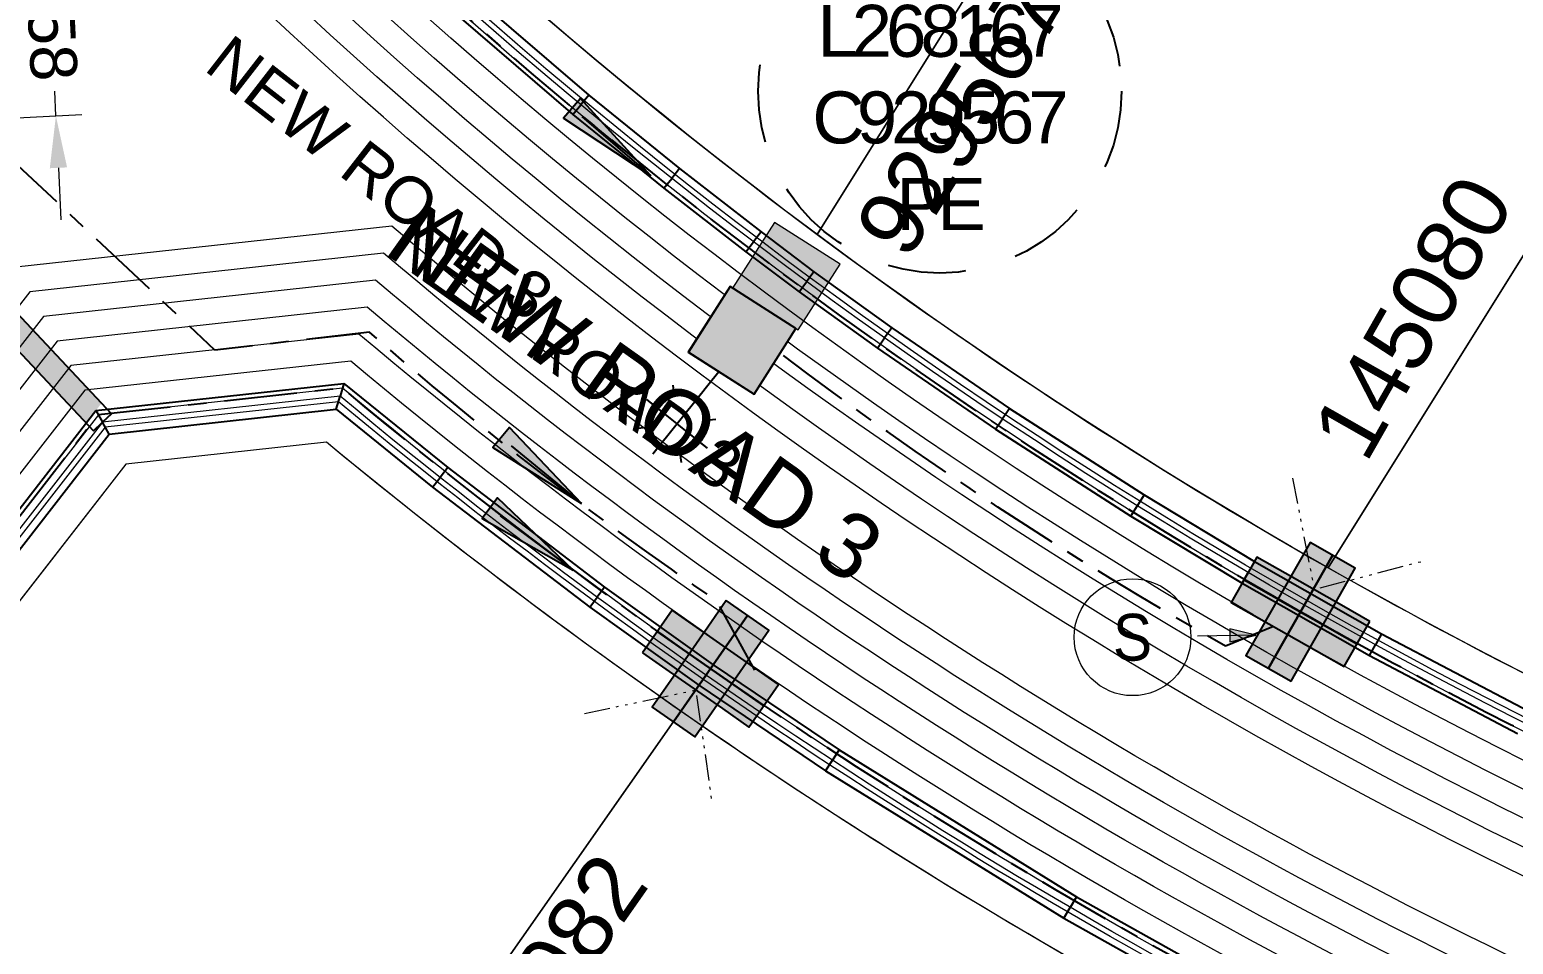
# Model space of a CAD drawing. Header units: metres. Extents: x 264965 to 265706, y 6180501 to 6181430.
# Drawn here: x 265457.8 to 265514.9, y 6181145.9 to 6181181.1 of the extents above; entities that cross this region are included whole.
import ezdxf
from ezdxf.enums import TextEntityAlignment as Align

# ---------------------------------------------------------------- set-up
doc = ezdxf.new("R2010")
doc.units = ezdxf.units.M
for name, pattern in [('Cable Exist UG', [7, 4, -1, 1, -1]), ('Dash', [5, 3, -2]), ('PHANTOM2', [4.45, 2, -0.5, 0.15, -0.5, 0.15, -0.5, 0.15, -0.5])]:
    doc.linetypes.add(name, pattern=pattern)
doc.layers.get('0').update_dxf_attribs({"color": 6})
for name, color, linetype, lineweight in [('_User Dimensions', 140, 'Continuous', 13), ('_User Miscellaneous1', 30, 'Continuous', 13), ('_User Miscellaneous10', 241, 'Continuous', 13), ('_User Miscellaneous8', 196, 'Continuous', 13), ('_User_HV_Exist', 1, 'Continuous', 25), ('_User_LV_Exist', 5, 'Continuous', 25), ('_User_SL_Exist', 4, 'Continuous', 25), ('Cadastre Developer_SP_NEW', 92, 'Continuous', 15)]:
    doc.layers.add(name, color=color, linetype=linetype, lineweight=lineweight)
doc.layers.add('_User Miscellaneous12', color=252, linetype='Continuous', lineweight=13, plot=False, transparency=0.5)
doc.layers.add('Equip_SP_SL_EXT', color=7, linetype='Continuous')
doc.layers.add('UG_Details_SP_MISC', color=7, linetype='Continuous')
doc.styles.add('COLUMN_LABEL', font='arial.ttf', dxfattribs={"height": 2})
doc.styles.add('POLE_LABEL', font='arial.ttf', dxfattribs={"height": 2})
doc.styles.add('SL_LABEL', font='arial.ttf', dxfattribs={"height": 2})
doc.styles.get("Standard").update_dxf_attribs({"font": 'arial.ttf'})
doc.linetypes.add('Cable 4', pattern='A,4,-0.1,["*",Standard,S=2,R=0,X=0,Y=-1.6],-1.2', length=5.3)
doc.linetypes.add('Cable New UG', pattern='A,6,-0.05,["X",Standard,S=1.8,R=0,X=0,Y=-0.94],-1.8', length=7.85)
doc.dimstyles.new('1.8mm_1_1000', dxfattribs={"dimtxt": 1.8, "dimasz": 2, "dimexe": 1, "dimexo": 3, "dimgap": 0.5, "dimtad": 0, "dimtoh": 1, "dimlfac": -1, "dimzin": 12, "dimdsep": 46, "dimtxsty": 'Standard', "dimcen": 1, "dimclrd": 256, "dimclre": 256, "dimclrt": 256, "dimazin": 3, "dimtfac": 1, "dimtmove": 0, "dimatfit": 3, "dimfxl": 1, "dimtolj": 1, "dimtzin": 0, "dimlwd": -1, "dimlwe": -1, "dimarcsym": 0})

# ---------------------------------------------------------------- blocks, each defined once
blk = doc.blocks.new('PILLAR_EXT')
blk.add_hatch(color=256).paths.add_polyline_path([(-2.5, 1), (-2.5, -1), (2.5, -1), (2.5, 1)])
for p, q in [((0, 1), (0, -1)), ((-2.5, 0), (2.5, 0))]:
    blk.add_line(p, q)
at = {"ltscale": 10}
blk.add_line((2.5, 0), (-2.5, 0), dxfattribs=at)
blk.add_lwpolyline([(-2.5, -1), (-1.25, -1), (1.25, -1), (2.5, -1), (2.5, 1), (-2.5, 1)], close=True)
at = {"width": 0.9, "flags": 8}
blk.add_attdef('ASSET_NUM', text='', height=2, rotation=90, dxfattribs=at).set_placement((-2, 4), align=Align.MIDDLE_LEFT)
for tag, p, flags in [('OWNED_BY', (0, -0.2), 9), ('STATE', (0, -0.4), 9), ('SUPPORT_TYPE', (0, -0.6), 9), ('USAGE', (0, -0.8), 9), ('LEGEND', (0, -1), 9), ('LOCATION', (0, -1.2), 9), ('STREETNAME', (0, -1.8), 9), ('NOTES', (0, -1.4), 9), ('PARENT', (0, -1.6), 9), ('SUBURB', (0, -2), 1)]:
    blk.add_attdef(tag, p, '', height=0.2, dxfattribs=dict(flags=flags))
blk = doc.blocks.new('*U815')
at = {"width": 0.9, "flags": 8}
blk.add_attdef('ASSET_NUM', text='', height=2, dxfattribs=at).set_placement((4, 2), align=Align.MIDDLE_LEFT)
at = {"flags": 1}
blk.add_attdef('Z', (-2.351, -1.813), '', height=0.2, rotation=270, dxfattribs=at)
at = {"ltscale": 10}
blk.add_wipeout([(-1.683, -1.291), (-1.291, 1.683), (1.683, 1.291), (1.291, -1.683)], dxfattribs=at)
blk.add_lwpolyline([(-1.291, 1.683), (-1.683, -1.291), (1.291, -1.683), (1.683, 1.291)], close=True)
at = {"flags": 9}
for tag, p in [('NOTES', (-2, -1.813)), ('SUBURB', (-1.8, -1.813)), ('STREETNAME', (-1.6, -1.813)), ('LOCATION', (-1.4, -1.813)), ('LEGEND', (-1.2, -1.813)), ('USAGE', (-1, -1.813)), ('STATE', (-0.8, -1.813)), ('OWNED_BY', (-0.6, -1.813)), ('COLUMN_TYPE', (-0.4, -1.813)), ('STREET_CODE', (-0.2, -1.813)), ('STRUCTURE_PLANT_NUMBER', (0.031, -1.813))]:
    blk.add_attdef(tag, text='', height=0.2, rotation=270, dxfattribs=at).set_placement(p, align=Align.MIDDLE_LEFT)
blk = doc.blocks.new('*U498')
for tag, height, rotation, flags, p in [('LNUMBER', 1, 146.189, 8, (-5.271, 4.858)), ('LANTNUMBER', 0.2, 270, 9, (-1.4, 2.6)), ('LOUTREACH', 0.2, 270, 9, (-1.4, 2.2)), ('LOUTREACHVOCAB', 0.2, 270, 9, (-1.4, 2)), ('LRATECODE', 0.2, 270, 9, (-1.4, 1.8)), ('LREMOVE', 0.2, 270, 9, (-1.4, 1.6)), ('LREPLACE', 0.2, 270, 9, (-1.4, 1.4)), ('LTYPE', 0.2, 270, 9, (-1.4, 1.2)), ('LTYPEVOCAB', 0.2, 270, 9, (-1.4, 1)), ('LEGEND', 0.2, 270, 9, (-1.4, 0.8)), ('SUBURB', 0.2, 270, 9, (-1.4, 0.6)), ('STREETNAME', 0.2, 270, 9, (-1.4, 0.4)), ('LOCATION', 0.2, 270, 9, (-1.4, 0.2)), ('LNEW', 0.2, 270, 9, (-6.4, 0)), ('LMASTVOCAB', 0.2, 270, 9, (-6.2, 0)), ('LMAST', 0.2, 270, 9, (-6, 0)), ('LLAMPVOCAB', 0.2, 270, 9, (-5.8, 0)), ('LLAMP', 0.2, 270, 9, (-5.6, 0)), ('LEXIST', 0.2, 270, 9, (-5.4, 0)), ('LCHARGE3PERCENT', 0.2, 270, 9, (-5.2, 0)), ('LCHARGE3', 0.2, 270, 9, (-5, 0)), ('LCHARGE2PERCENT', 0.2, 270, 9, (-4.8, 0)), ('LCHARGE2', 0.2, 270, 9, (-4.6, 0)), ('LCHARGE1PERCENT', 0.2, 270, 9, (-4.4, 0)), ('LCHARGE1', 0.2, 270, 9, (-4.2, 0)), ('LCATEGORY', 0.2, 270, 9, (-4, 0)), ('LBRACKETVOCAB', 0.2, 270, 9, (-3.8, 0)), ('LBRACKET', 0.2, 270, 9, (-3.6, 0)), ('LKINGHEIGHT', 0.2, 270, 9, (-3.4, 0)), ('CREPLACE', 0.2, 270, 9, (-3.2, 0)), ('CREMOVE', 0.2, 270, 9, (-3, 0)), ('CNUMBER', 0.2, 270, 9, (-2.8, 0)), ('CNEW', 0.2, 270, 9, (-2.6, 0)), ('CEXIST', 0.2, 270, 9, (-2.4, 0)), ('USAGE', 0.2, 270, 9, (-2.2, 0)), ('STATE', 0.2, 270, 9, (-2, 0)), ('OWNED_BY', 0.2, 270, 9, (-1.8, 0)), ('ORIENTATION', 0.2, 270, 9, (-1.6, 0)), ('OPERATING_VOLTAGE', 0.2, 270, 9, (-1.4, 0)), ('NOTES', 0.2, 270, 9, (-1.4, 0)), ('NO_PHASES', 0.2, 270, 9, (-1.2, 0)), ('LANTERN_TYPE', 0.2, 270, 9, (-1, 0)), ('LANTERN_PURPOSE', 0.2, 270, 9, (-0.8, 0)), ('CONTROL_TYPE', 0.2, 270, 9, (-0.6, 0)), ('CONSTRUCTED_VOLTAGE', 0.2, 270, 9, (-0.4, 0)), ('MAINTAINED_BY', 0.2, 270, 9, (-1.4, -0.663))]:
    blk.add_attdef(tag, text='', height=height, rotation=rotation, dxfattribs=dict(flags=flags)).set_placement(p, align=Align.MIDDLE_LEFT)
at = {"style": 'SL_LABEL'}
for tag, height, rotation, flags, p in [('ASSET_NUM', 1, 146.189, 8, (-6.384, 3.196)), ('STREET_CODE', 0.001, 270, 9, (0.001, 0))]:
    blk.add_attdef(tag, text='', height=height, rotation=rotation, dxfattribs=dict(at, flags=flags)).set_placement(p, align=Align.MIDDLE_LEFT)
for tag, p, height, flags in [('OPERATED_BY', (-1.4, -0.407), 0.2, 9), ('Z', (0, 0), 0.001, 1)]:
    blk.add_attdef(tag, p, '', height=height, rotation=270, dxfattribs=dict(flags=flags))
blk.add_wipeout([(-4.737, 3.296), (-3.626, 3.829), (-2.396, 3.759), (-1.863, 2.648), (-1.933, 1.418), (-3.044, 0.886), (-4.274, 0.955), (-4.806, 2.066)])
for p, q in [((-4.17, 1.111), (-2.5, 3.604)), ((-3.626, 3.829), (-3.553, 3.461)), ((-2.709, 3.292), (-2.5, 3.604)), ((-4.27, 2.983), (-4.581, 3.192)), ((-2.089, 1.523), (-4.581, 3.192)), ((-1.863, 2.648), (-2.231, 2.576)), ((-4.806, 2.066), (-4.438, 2.139)), ((-0.011, 0.131), (-2.4, 1.731)), ((-4.17, 1.111), (-3.961, 1.423)), ((-3.044, 0.886), (-3.117, 1.254))]:
    blk.add_line(p, q)
blk.add_circle((-3.335, 2.357), 1.125)
blk = doc.blocks.new('*U456')
h = blk.add_hatch(color=256)
h.dxf.hatch_style = 1
h.paths.add_polyline_path([(-1.562, -3.418), (-2.002, -3.181), (-2.257, -4.179)])
blk.add_line((-2.257, -4.179), (-1.188, -2.2))
at = {"flags": 128}
blk.add_lwpolyline([(-1.562, -3.418), (-2.002, -3.181), (-2.257, -4.179), (-1.562, -3.418)], dxfattribs=at)
blk.add_circle((0, 0), 2.25)
at = {"width": 0.9}
blk.add_attdef('CODE', text='', height=1.8, dxfattribs=at).set_placement((0, 0), align=Align.MIDDLE_CENTER)
at = {"flags": 1}
blk.add_attdef('Z', (0, 0), '', height=0.2, dxfattribs=at)
blk = doc.blocks.new('COLUMN_EXT')
blk.add_hatch(color=256).paths.add_polyline_path([(1.5, -1.5), (1.5, 1.5), (-1.5, 1.5), (-1.5, -1.5)])
blk.add_lwpolyline([(1.5, 1.5), (-1.5, 1.5), (-1.5, -1.5), (1.5, -1.5)], close=True)
at = {"flags": 1}
blk.add_attdef('Z', (-1.813, 2.351), '', height=0.2, rotation=180, dxfattribs=at)
at = {"flags": 9}
for tag, p in [('SUBURB', (-1.813, 1.8)), ('NOTES', (-1.813, 2)), ('STREETNAME', (-1.813, 1.6)), ('LOCATION', (-1.813, 1.4)), ('LEGEND', (-1.813, 1.2)), ('OWNED_BY', (-1.813, 0.6)), ('USAGE', (-1.813, 1)), ('STATE', (-1.813, 0.8)), ('COLUMN_TYPE', (-1.813, 0.4))]:
    blk.add_attdef(tag, text='', height=0.2, rotation=180, dxfattribs=at).set_placement(p, align=Align.MIDDLE_LEFT)
for tag, style, p in [('STRUCTURE_PLANT_NUMBER', 'POLE_LABEL', (-1.813, -0.031)), ('STREET_CODE', 'COLUMN_LABEL', (-1.813, 0.2))]:
    blk.add_attdef(tag, text='', height=0.2, rotation=180, dxfattribs=dict(at, style=style)).set_placement(p, align=Align.MIDDLE_LEFT)
at = {"style": 'COLUMN_LABEL', "width": 0.9, "flags": 8}
blk.add_attdef('ASSET_NUM', text='', height=2, rotation=270, dxfattribs=at).set_placement((2, -4), align=Align.MIDDLE_LEFT)
blk = doc.blocks.new('*U511')
blk.add_hatch(color=256).paths.add_polyline_path([(2.312, -1.381), (2.626, 0.595), (-2.312, 1.381), (-2.626, -0.595)])
for p, q in [((-0.157, -0.988), (0.157, 0.988)), ((2.469, -0.393), (-2.469, 0.393))]:
    blk.add_line(p, q)
at = {"ltscale": 10}
blk.add_line((-2.469, 0.393), (2.469, -0.393), dxfattribs=at)
blk.add_lwpolyline([(2.626, 0.595), (1.392, 0.791), (-1.077, 1.184), (-2.312, 1.381), (-2.626, -0.595), (2.312, -1.381)], close=True)
at = {"width": 0.9, "flags": 8}
blk.add_attdef('ASSET_NUM', text='', height=2, rotation=90, dxfattribs=at).set_placement((-5.07, 45.296), align=Align.MIDDLE_LEFT)
for tag, p, flags in [('OWNED_BY', (-3.07, 41.096), 9), ('STATE', (-3.07, 40.896), 9), ('SUPPORT_TYPE', (-3.07, 40.696), 9), ('USAGE', (-3.07, 40.496), 9), ('LEGEND', (-3.07, 40.296), 9), ('LOCATION', (-3.07, 40.096), 9), ('NOTES', (-3.07, 39.896), 9), ('STREETNAME', (-3.07, 39.496), 9), ('SUBURB', (-3.07, 39.296), 1), ('PARENT', (-3.07, 39.696), 9)]:
    blk.add_attdef(tag, p, '', height=0.2, dxfattribs=dict(flags=flags))
blk = doc.blocks.new('*U510')
blk.add_hatch(color=256).paths.add_polyline_path([(-2.177, 1.585), (-2.669, -0.353), (2.177, -1.585), (2.669, 0.353)])
for p, q in [((-2.423, 0.616), (2.423, -0.616)), ((0.246, 0.969), (-0.246, -0.969))]:
    blk.add_line(p, q)
at = {"ltscale": 10}
blk.add_line((2.423, -0.616), (-2.423, 0.616), dxfattribs=at)
blk.add_lwpolyline([(-2.669, -0.353), (-1.458, -0.661), (0.965, -1.277), (2.177, -1.585), (2.669, 0.353), (-2.177, 1.585)], close=True)
at = {"width": 0.9, "flags": 8}
blk.add_attdef('ASSET_NUM', text='', height=2, rotation=90, dxfattribs=at).set_placement((-7.7, 35.947), align=Align.MIDDLE_LEFT)
for tag, p, flags in [('OWNED_BY', (-5.7, 31.747), 9), ('STATE', (-5.7, 31.547), 9), ('SUPPORT_TYPE', (-5.7, 31.347), 9), ('USAGE', (-5.7, 31.147), 9), ('LEGEND', (-5.7, 30.947), 9), ('LOCATION', (-5.7, 30.747), 9), ('STREETNAME', (-5.7, 30.147), 9), ('NOTES', (-5.7, 30.547), 9), ('PARENT', (-5.7, 30.347), 9), ('SUBURB', (-5.7, 29.947), 1)]:
    blk.add_attdef(tag, p, '', height=0.2, dxfattribs=dict(flags=flags))
blk = doc.blocks.new('*U560')
at = {"layer": 'Equip_SP_SL_EXT'}
h = blk.add_hatch(color=256, dxfattribs=at)
h.dxf.hatch_style = 1
h.paths.add_polyline_path([(-1.291, 1.683), (-1.683, -1.291), (1.291, -1.683), (1.683, 1.291)])
blk.add_lwpolyline([(-1.291, 1.683), (-1.683, -1.291), (1.291, -1.683), (1.683, 1.291)], close=True)
at = {"width": 0.9, "flags": 8}
blk.add_attdef('ASSET_NUM', text='', height=2, dxfattribs=at).set_placement((4, 2), align=Align.MIDDLE_LEFT)
at = {"flags": 1}
blk.add_attdef('Z', (-2.351, -1.813), '', height=0.2, rotation=270, dxfattribs=at)
at = {"flags": 9}
for tag, p in [('NOTES', (-2, -1.813)), ('SUBURB', (-1.8, -1.813)), ('STREETNAME', (-1.6, -1.813)), ('LOCATION', (-1.4, -1.813)), ('LEGEND', (-1.2, -1.813)), ('USAGE', (-1, -1.813)), ('STATE', (-0.8, -1.813)), ('OWNED_BY', (-0.6, -1.813)), ('COLUMN_TYPE', (-0.4, -1.813)), ('STREET_CODE', (-0.2, -1.813)), ('STRUCTURE_PLANT_NUMBER', (0.031, -1.813))]:
    blk.add_attdef(tag, text='', height=0.2, rotation=270, dxfattribs=at).set_placement(p, align=Align.MIDDLE_LEFT)
blk = doc.blocks.new('*U533')
h = blk.add_hatch(color=256)
h.dxf.hatch_style = 1
h.paths.add_polyline_path([(1.576, 3.676), (-0.46, 0.197), (0.46, -0.197)])
blk.add_line((0.197, 0.46), (1.576, 3.676))
at = {"flags": 128}
blk.add_lwpolyline([(1.576, 3.676), (-0.46, 0.197), (0.46, -0.197)], close=True, dxfattribs=at)
blk.add_circle((0, 0), 0.0001)
blk = doc.blocks.new('*U532')
h = blk.add_hatch(color=256)
h.dxf.hatch_style = 1
h.paths.add_polyline_path([(1.749, 3.597), (-0.45, 0.219), (0.45, -0.219)])
blk.add_line((0.219, 0.45), (1.749, 3.597))
at = {"flags": 128}
blk.add_lwpolyline([(1.749, 3.597), (-0.45, 0.219), (0.45, -0.219)], close=True, dxfattribs=at)
blk.add_circle((0, 0), 0.0001)
blk = doc.blocks.new('*U534')
h = blk.add_hatch(color=256)
h.dxf.hatch_style = 1
h.paths.add_polyline_path([(1.817, 3.564), (-0.445, 0.227), (0.445, -0.227)])
blk.add_line((0.227, 0.445), (1.817, 3.564))
at = {"flags": 128}
blk.add_lwpolyline([(1.817, 3.564), (-0.445, 0.227), (0.445, -0.227)], close=True, dxfattribs=at)
blk.add_circle((0, 0), 0.0001)
blk = doc.blocks.new('*D627')
at = {"layer": '_User Dimensions', "transparency": 16777216}
for p, q in [((265458.311, 6181187.39), (265458.213, 6181189.388)), ((265451.343, 6181185.047), (265459.407, 6181185.442)), ((265458.409, 6181185.393), (265458.456, 6181184.435)), ((265458.779, 6181177.82), (265458.733, 6181178.777)), ((265451.713, 6181177.474), (265459.778, 6181177.869)), ((265458.877, 6181175.822), (265458.975, 6181173.825))]:
    blk.add_line(p, q, dxfattribs=at)
at = {"layer": '_User Dimensions', "linetype": 'Cable New UG', "transparency": 16777216}
for points in [[(265458.644, 6181187.407), (265457.978, 6181187.374), (265458.409, 6181185.393)], [(265459.21, 6181175.839), (265458.544, 6181175.806), (265458.779, 6181177.82)]]:
    blk.add_solid(points, dxfattribs=at)
at = {"layer": '_User Dimensions', "linetype": 'Cable New UG', "transparency": 16777216, "insert": (265458.594, 6181181.606), "char_height": 1.8, "attachment_point": 5, "rotation": 272.8035}
blk.add_mtext('\\A1;7.58', dxfattribs=at)

msp = doc.modelspace()

# ---------------------------------------------------------------- hatches: boundary and pattern name
at = {"layer": '_User Miscellaneous1', "transparency": 33554636}
h = msp.add_hatch(color=256, dxfattribs=at)
h.dxf.hatch_style = 1
h.paths.add_polyline_path([(265450.795, 6181177.11), (265450.446, 6181176.781), (265450.147, 6181176.397), (265459.944, 6181165.995), (265460.541, 6181166.762)])

# ---------------------------------------------------------------- linework, layer by layer
at = {"layer": '_User Miscellaneous1', "ltscale": 0.5}
for p, q in [((265474.204, 6181183.004), (265479.312, 6181178.616)), ((265473.565, 6181182.287), (265478.697, 6181177.879)), ((265479.312, 6181178.616), (265479.004, 6181178.248)), ((265479.312, 6181178.616), (265482.797, 6181175.79)), ((265478.697, 6181177.879), (265479.004, 6181178.248)), ((265478.697, 6181177.879), (265482.201, 6181175.038)), ((265450.795, 6181177.11), (265460.925, 6181166.354)), ((265450.096, 6181176.452), (265460.226, 6181165.696)), ((265482.797, 6181175.79), (265482.499, 6181175.414)), ((265482.797, 6181175.79), (265485.943, 6181173.354)), ((265482.201, 6181175.038), (265482.499, 6181175.414)), ((265482.201, 6181175.038), (265485.36, 6181172.591)), ((265485.943, 6181173.354), (265485.652, 6181172.973)), ((265485.943, 6181173.354), (265487.972, 6181171.822)), ((265485.36, 6181172.591), (265485.652, 6181172.973)), ((265485.36, 6181172.591), (265487.403, 6181171.049)), ((265487.972, 6181171.822), (265487.688, 6181171.436)), ((265487.972, 6181171.822), (265490.976, 6181169.667)), ((265487.403, 6181171.049), (265487.688, 6181171.436)), ((265487.403, 6181171.049), (265490.424, 6181168.881)), ((265490.976, 6181169.667), (265490.7, 6181169.274)), ((265490.976, 6181169.667), (265495.507, 6181166.554)), ((265490.424, 6181168.881), (265490.7, 6181169.274)), ((265490.424, 6181168.881), (265494.976, 6181165.754)), ((265460.321, 6181166.48), (265469.875, 6181167.523)), ((265469.581, 6181166.525), (265469.728, 6181167.024)), ((265469.875, 6181167.523), (265469.728, 6181167.024)), ((265469.875, 6181167.523), (265473.873, 6181164.281)), ((265383.111, 6181067.114), (265460.321, 6181166.48)), ((265460.321, 6181166.48), (265460.576, 6181166.025)), ((265460.83, 6181165.57), (265469.581, 6181166.525)), ((265469.581, 6181166.525), (265473.279, 6181163.526)), ((265495.507, 6181166.554), (265495.241, 6181166.154)), ((265495.507, 6181166.554), (265500.699, 6181163.226)), ((265460.226, 6181165.696), (265460.576, 6181166.025)), ((265460.925, 6181166.354), (265460.576, 6181166.025)), ((265460.83, 6181165.57), (265460.576, 6181166.025)), ((265494.976, 6181165.754), (265495.241, 6181166.154)), ((265383.869, 6181066.525), (265460.83, 6181165.57)), ((265494.976, 6181165.754), (265500.191, 6181162.411)), ((265473.873, 6181164.281), (265473.576, 6181163.903)), ((265473.873, 6181164.281), (265479.914, 6181159.677)), ((265473.279, 6181163.526), (265473.576, 6181163.903)), ((265473.279, 6181163.526), (265479.344, 6181158.905)), ((265500.699, 6181163.226), (265500.445, 6181162.819)), ((265500.699, 6181163.226), (265504.954, 6181160.659)), ((265500.191, 6181162.411), (265500.445, 6181162.819)), ((265500.191, 6181162.411), (265504.468, 6181159.83)), ((265504.468, 6181159.83), (265504.711, 6181160.245)), ((265504.954, 6181160.659), (265504.711, 6181160.245)), ((265504.954, 6181160.659), (265509.838, 6181157.882)), ((265479.914, 6181159.677), (265479.629, 6181159.291)), ((265479.914, 6181159.677), (265484.098, 6181156.688)), ((265504.468, 6181159.83), (265509.377, 6181157.04)), ((265479.344, 6181158.905), (265479.629, 6181159.291)), ((265479.344, 6181158.905), (265483.55, 6181155.899)), ((265509.838, 6181157.882), (265509.607, 6181157.461)), ((265509.838, 6181157.882), (265515.513, 6181154.901)), ((265509.377, 6181157.04), (265509.607, 6181157.461)), ((265509.377, 6181157.04), (265515.082, 6181154.043)), ((265483.55, 6181155.899), (265483.824, 6181156.294)), ((265484.098, 6181156.688), (265483.824, 6181156.294)), ((265484.098, 6181156.688), (265488.948, 6181153.414)), ((265483.55, 6181155.899), (265488.427, 6181152.607)), ((265488.948, 6181153.414), (265488.688, 6181153.011)), ((265488.948, 6181153.414), (265498.097, 6181147.759)), ((265488.427, 6181152.607), (265488.688, 6181153.011)), ((265488.427, 6181152.607), (265497.61, 6181146.931)), ((265498.097, 6181147.759), (265497.853, 6181147.345)), ((265498.097, 6181147.759), (265504.547, 6181144.153)), ((265497.61, 6181146.931), (265497.853, 6181147.345)), ((265497.61, 6181146.931), (265504.092, 6181143.307))]:
    msp.add_line(p, q, dxfattribs=at)
at = {"layer": '_User Miscellaneous1', "linetype": 'PHANTOM2', "ltscale": 0.5, "flags": 128}
for points in [[(265506.409, 6181163.876), (265507.254, 6181159.591), (265511.498, 6181160.697)], [(265479.135, 6181154.817), (265483.429, 6181155.716), (265484.049, 6181151.374)]]:
    msp.add_lwpolyline(points, dxfattribs=at)
at = {"layer": '_User_LV_Exist', "linetype": 'Cable Exist UG', "ltscale": 0.7, "transparency": 33554687, "flags": 128}
for points in [[(265506.723, 6181158.726, -0.063135), (265468.162, 6181187.578, -0.062684)], [(265483.995, 6181156.54, -0.021527), (265469.822, 6181167.336), (265460.417, 6181166.309), (265423.788, 6181119.246)], [(265550.45, 6181137.752), (265521.182, 6181151.293, -0.021022), (265506.723, 6181158.726, -0.020004)], [(265536.794, 6181097.693, -0.003403), (265549.132, 6181115.944), (265546.914, 6181123.962), (265515.308, 6181138.585, -0.043677), (265483.995, 6181156.54, -0.037513)]]:
    msp.add_lwpolyline(points, format="xyb", dxfattribs=at)
at = {"layer": '_User_SL_Exist', "linetype": 'Cable Exist UG', "ltscale": 0.7, "transparency": 33554687, "flags": 128}
msp.add_lwpolyline([(265505.686, 6181158.166), (265503.835, 6181157.402, -0.033232), (265486.676, 6181168.687)], format="xyb", dxfattribs=at)
at = {"layer": '_User_SL_Exist', "linetype": 'Dash'}
msp.add_circle((265492.826, 6181178.772), 7, dxfattribs=at)
at = {"layer": 'Cadastre Developer_SP_NEW', "transparency": 33554687, "flags": 128}
for points in [[(265510.877, 6181209.699), (265489.861, 6181222.3), (265469.229, 6181189.285, 0.032372), (265488.103, 6181173.258)], [(265531.031, 6181197.614), (265510.877, 6181209.699), (265488.103, 6181173.258, 0.03072), (265507.788, 6181160.422)], [(265551.186, 6181185.53), (265531.031, 6181197.614), (265507.788, 6181160.422, 0.020909), (265522.022, 6181153.108), (265528.928, 6181149.913)]]:
    msp.add_lwpolyline(points, format="xyb", close=True, dxfattribs=at)
at = {"layer": 'Cadastre Developer_SP_NEW', "transparency": 33554687}
msp.add_lwpolyline([(265503.458, 6181142.263, -0.028937), (265482.853, 6181154.898), (265458.264, 6181119.813), (265478.695, 6181105.9)], format="xyb", close=True, dxfattribs=at)
at = {"layer": 'UG_Details_SP_MISC', "ltscale": 0.5}
for p, q in [((265474.204, 6181183.004), (265479.312, 6181178.616)), ((265473.565, 6181182.287), (265478.697, 6181177.879)), ((265479.312, 6181178.616), (265479.004, 6181178.248)), ((265479.312, 6181178.616), (265482.797, 6181175.79)), ((265478.697, 6181177.879), (265479.004, 6181178.248)), ((265478.697, 6181177.879), (265482.201, 6181175.038)), ((265450.795, 6181177.11), (265460.925, 6181166.354)), ((265450.096, 6181176.452), (265460.226, 6181165.696)), ((265482.797, 6181175.79), (265482.499, 6181175.414)), ((265482.797, 6181175.79), (265485.943, 6181173.354)), ((265482.201, 6181175.038), (265482.499, 6181175.414)), ((265482.201, 6181175.038), (265485.36, 6181172.591)), ((265485.943, 6181173.354), (265485.652, 6181172.973)), ((265485.943, 6181173.354), (265487.972, 6181171.822)), ((265485.36, 6181172.591), (265485.652, 6181172.973)), ((265485.36, 6181172.591), (265487.403, 6181171.049)), ((265487.972, 6181171.822), (265487.688, 6181171.436)), ((265487.972, 6181171.822), (265490.976, 6181169.667)), ((265487.403, 6181171.049), (265487.688, 6181171.436)), ((265487.403, 6181171.049), (265490.424, 6181168.881)), ((265490.976, 6181169.667), (265490.7, 6181169.274)), ((265490.976, 6181169.667), (265495.507, 6181166.554)), ((265490.424, 6181168.881), (265490.7, 6181169.274)), ((265490.424, 6181168.881), (265494.976, 6181165.754)), ((265460.321, 6181166.48), (265469.875, 6181167.523)), ((265469.581, 6181166.525), (265469.728, 6181167.024)), ((265469.875, 6181167.523), (265469.728, 6181167.024)), ((265469.875, 6181167.523), (265473.873, 6181164.281)), ((265383.111, 6181067.114), (265460.321, 6181166.48)), ((265460.321, 6181166.48), (265460.576, 6181166.025)), ((265460.83, 6181165.57), (265469.581, 6181166.525)), ((265469.581, 6181166.525), (265473.279, 6181163.526)), ((265495.507, 6181166.554), (265495.241, 6181166.154)), ((265495.507, 6181166.554), (265500.699, 6181163.226)), ((265460.226, 6181165.696), (265460.576, 6181166.025)), ((265460.925, 6181166.354), (265460.576, 6181166.025)), ((265460.83, 6181165.57), (265460.576, 6181166.025)), ((265494.976, 6181165.754), (265495.241, 6181166.154)), ((265383.869, 6181066.525), (265460.83, 6181165.57)), ((265494.976, 6181165.754), (265500.191, 6181162.411)), ((265473.873, 6181164.281), (265473.576, 6181163.903)), ((265473.873, 6181164.281), (265479.914, 6181159.677)), ((265473.279, 6181163.526), (265473.576, 6181163.903)), ((265473.279, 6181163.526), (265479.344, 6181158.905)), ((265500.699, 6181163.226), (265500.445, 6181162.819)), ((265500.699, 6181163.226), (265504.954, 6181160.659)), ((265500.191, 6181162.411), (265500.445, 6181162.819)), ((265500.191, 6181162.411), (265504.468, 6181159.83)), ((265504.468, 6181159.83), (265504.711, 6181160.245)), ((265504.954, 6181160.659), (265504.711, 6181160.245)), ((265504.954, 6181160.659), (265509.838, 6181157.882)), ((265479.914, 6181159.677), (265479.629, 6181159.291)), ((265479.914, 6181159.677), (265484.098, 6181156.688)), ((265504.468, 6181159.83), (265509.377, 6181157.04)), ((265479.344, 6181158.905), (265479.629, 6181159.291)), ((265479.344, 6181158.905), (265483.55, 6181155.899)), ((265509.838, 6181157.882), (265509.607, 6181157.461)), ((265509.838, 6181157.882), (265515.513, 6181154.901)), ((265509.377, 6181157.04), (265509.607, 6181157.461)), ((265509.377, 6181157.04), (265515.082, 6181154.043)), ((265483.55, 6181155.899), (265483.824, 6181156.294)), ((265484.098, 6181156.688), (265483.824, 6181156.294)), ((265484.098, 6181156.688), (265488.948, 6181153.414)), ((265483.55, 6181155.899), (265488.427, 6181152.607)), ((265488.948, 6181153.414), (265488.688, 6181153.011)), ((265488.948, 6181153.414), (265498.097, 6181147.759)), ((265488.427, 6181152.607), (265488.688, 6181153.011)), ((265488.427, 6181152.607), (265497.61, 6181146.931)), ((265498.097, 6181147.759), (265497.853, 6181147.345)), ((265498.097, 6181147.759), (265504.547, 6181144.153)), ((265497.61, 6181146.931), (265497.853, 6181147.345)), ((265497.61, 6181146.931), (265504.092, 6181143.307))]:
    msp.add_line(p, q, dxfattribs=at)

# ---------------------------------------------------------------- block references
at = {"layer": '_User Miscellaneous1', "ltscale": 0.5}
ref = msp.add_blockref('PILLAR_EXT', (265506.723, 6181158.726), dxfattribs=dict(at, rotation=60.38458346930188))
ref.add_attrib('ASSET_NUM', '145080', dxfattribs={"layer": '0', "height": 2.5, "rotation": 60.3846}).set_placement((265508.157, 6181165.014), align=Align.MIDDLE_LEFT)
at = {"layer": '_User Miscellaneous1', "ltscale": 0.5, "rotation": 339.4297732104962}
for name, p in [('*U511', (265506.723, 6181158.726)), ('*U510', (265483.995, 6181156.54))]:
    msp.add_blockref(name, p, dxfattribs=at)
at = {"layer": '_User Miscellaneous1', "ltscale": 0.5}
ref = msp.add_blockref('PILLAR_EXT', (265483.995, 6181156.54), dxfattribs=dict(at, rotation=235.1683313973939))
ref.add_attrib('ASSET_NUM', '145082', dxfattribs={"layer": '0', "height": 2.5, "rotation": 54.9763}).set_placement((265473.969, 6181139.39), align=Align.MIDDLE_LEFT)
at = {"layer": '_User Miscellaneous8', "transparency": 33554687}
ref = msp.add_blockref('*U456', (265500.25, 6181157.75), dxfattribs=dict(at, rotation=119.3988901699086))
ref.add_attrib('CODE', 'S', dxfattribs={"layer": '0', "height": 1.8, "width": 0.9}).set_placement((265500.25, 6181157.75), align=Align.MIDDLE_CENTER)
at = {"layer": '_User_LV_Exist', "color": 2, "linetype": 'Cable New UG', "lineweight": 0, "ltscale": 10, "rotation": 256.4959249505599}
for name, p in [('*U534', (265478.658, 6181178.116)), ('*U533', (265475.496, 6181162.717))]:
    msp.add_blockref(name, p, dxfattribs=at)
at = {"layer": '_User_LV_Exist', "ltscale": 0.5}
ref = msp.add_blockref('PILLAR_EXT', (265506.723, 6181158.726), dxfattribs=dict(at, rotation=60.38458346930188))
ref.add_attrib('ASSET_NUM', '145080', dxfattribs={"layer": '0', "height": 2.5, "rotation": 60.3846}).set_placement((265508.157, 6181165.014), align=Align.MIDDLE_LEFT)
at = {"layer": '_User_LV_Exist', "ltscale": 0.5, "rotation": 339.4297732104962}
for name, p in [('*U511', (265506.723, 6181158.726)), ('*U510', (265483.995, 6181156.54))]:
    msp.add_blockref(name, p, dxfattribs=at)
at = {"layer": '_User_LV_Exist', "ltscale": 0.5}
ref = msp.add_blockref('PILLAR_EXT', (265483.995, 6181156.54), dxfattribs=dict(at, rotation=235.1683313973939))
ref.add_attrib('ASSET_NUM', '145082', dxfattribs={"layer": '0', "height": 2.5, "rotation": 54.9763}).set_placement((265473.969, 6181139.39), align=Align.MIDDLE_LEFT)
at = {"layer": '_User_SL_Exist', "color": 2, "linetype": 'Cable New UG', "lineweight": 0, "ltscale": 10, "rotation": 256.4959249505599}
msp.add_blockref('*U532', (265475.932, 6181165.438), dxfattribs=at)

# ---------------------------------------------------------------- texts
at = {"layer": '_User_LV_Exist'}
msp.add_text('NEW ROAD 3', height=1.8, rotation=322.1364, dxfattribs=at).set_placement((265464.431, 6181179.611))
at = {"layer": '_User_SL_Exist', "insert": (265492.736, 6181177.761), "char_height": 2, "attachment_point": 5}
msp.add_mtext('{\\T0.8;L268167\\PC929567\\PPE}', dxfattribs=at)

# ---------------------------------------------------------------- dimensions: what is measured, and where the dimension line sits
at = {"layer": '_User Dimensions', "color": 2, "linetype": 'Cable New UG'}
dim = msp.add_aligned_dim(p1=(265448.346, 6181184.9), p2=(265448.717, 6181177.327), distance=10.075, dimstyle='1.8mm_1_1000', dxfattribs=at)
dim.commit()
dim.dimension.update_dxf_attribs({"geometry": '*D627', "text_midpoint": (265458.594, 6181181.606)})

# ---------------------------------------------------------------- next in the draw order: block references
at = {"layer": '_User_SL_Exist', "linetype": 'Cable 4', "rotation": 85.08115725600108}
msp.add_blockref('*U498', (265485.343, 6181169.088), dxfattribs=at)

# ---------------------------------------------------------------- next in the draw order: linework, layer by layer
at = {"layer": '_User Miscellaneous10'}
msp.add_lwpolyline([(265543.649, 6180816.081), (265580.425, 6180918.972, -0.015877), (265587.101, 6180935.908), (265627.721, 6181030.198, 0.406457), (265593.324, 6181120.12), (265522.022, 6181153.108, -0.098454), (265461.652, 6181197.04, 0.182856), (265352.412, 6181246.557), (265276.859, 6181251.306), (265272.183, 6181256.61), (265273.875, 6181283.538, 0.288476), (265261.897, 6181305.52), (265219.487, 6181329.251, -0.112599), (265210.289, 6181337.071, 0.162091), (265204.42, 6181342.816), (265196.512, 6181347.24)], format="xyb", dxfattribs=at)
msp.add_lwpolyline([(265578.622, 6180961.721), (265611.19, 6181037.319, 0.406457), (265585.766, 6181103.784), (265570.869, 6181110.676), (265563.517, 6181108.642), (265520.892, 6181046.049, 0.123106), (265516.114, 6181033.077, -1.666667), (265495.693, 6181046.983, 0.123106), (265506.014, 6181056.181), (265546.957, 6181116.304), (265545.233, 6181122.536), (265514.468, 6181136.77, -0.064244), (265469.198, 6181165.256), (265461.475, 6181164.413), (265388.328, 6181070.428, 0.070413), (265364.483, 6181028.856), (265372.251, 6181015.535), (265433.189, 6181005.08, -0.047314), (265489.51, 6180989.829), (265571.962, 6180958.886)], format="xyb", close=True, dxfattribs=at)
at = {"layer": '_User Miscellaneous12', "color": 4, "transparency": 33554534}
msp.add_lwpolyline([(265542.236, 6180816.586), (265579.012, 6180919.477, -0.015877), (265585.724, 6180936.503), (265626.343, 6181030.791, 0.406457), (265592.694, 6181118.759), (265521.392, 6181151.747, -0.098417), (265460.569, 6181196.002, 0.182811), (265352.317, 6181245.06), (265276.145, 6181249.848), (265270.647, 6181256.084), (265272.378, 6181283.632, 0.288476), (265261.165, 6181304.211), (265218.774, 6181327.932, -0.113559), (265209.009, 6181336.278, 0.165698), (265203.725, 6181341.485), (265195.779, 6181345.931)], format="xyb", dxfattribs=at)
at = {"layer": '_User Miscellaneous12', "color": 5, "transparency": 33554534}
for points in [[(265541.765, 6180816.754), (265578.541, 6180919.645, -0.015877), (265585.264, 6180936.701), (265625.884, 6181030.989, 0.406457), (265592.484, 6181118.305), (265521.182, 6181151.293, -0.098404), (265460.208, 6181195.656, 0.182796), (265352.286, 6181244.561), (265275.907, 6181249.362), (265270.135, 6181255.908), (265271.879, 6181283.664, 0.288476), (265260.921, 6181303.775), (265218.536, 6181327.492, -0.113878), (265208.581, 6181336.016, 0.167045), (265203.495, 6181341.041), (265195.535, 6181345.495)], [(265539.882, 6180817.428), (265576.658, 6180920.318, -0.015877), (265583.428, 6180937.493), (265624.047, 6181031.78, 0.406457), (265591.644, 6181116.49), (265520.343, 6181149.478, -0.098355), (265458.765, 6181194.271, 0.182735), (265352.159, 6181242.565), (265274.955, 6181247.418), (265268.087, 6181255.207), (265269.883, 6181283.789, 0.288476), (265259.944, 6181302.029), (265217.584, 6181325.733, -0.115166), (265206.861, 6181334.979, 0.17342), (265202.575, 6181339.264), (265194.559, 6181343.75)], [(265537.999, 6180818.101), (265574.775, 6180920.991, -0.015877), (265581.592, 6180938.285), (265622.211, 6181032.571, 0.406457), (265590.805, 6181114.674), (265519.503, 6181147.663, -0.098306), (265457.322, 6181192.885, 0.182673), (265352.033, 6181240.569), (265274.002, 6181245.474), (265266.039, 6181254.506), (265267.887, 6181283.915, 0.288476), (265258.967, 6181300.284), (265216.632, 6181323.974, -0.116502), (265205.126, 6181333.966, 0.182178), (265201.662, 6181337.483), (265193.582, 6181342.004)]]:
    msp.add_lwpolyline(points, format="xyb", dxfattribs=at)
at = {"layer": '_User Miscellaneous12', "color": 6, "transparency": 33554534}
msp.add_lwpolyline([(265542.048, 6180816.653), (265578.824, 6180919.544, -0.015877), (265585.54, 6180936.582), (265626.16, 6181030.87, 0.406457), (265592.61, 6181118.577), (265521.308, 6181151.565, -0.098412), (265460.425, 6181195.863, 0.182805), (265352.305, 6181244.86), (265276.05, 6181249.654), (265270.442, 6181256.014), (265272.179, 6181283.645, 0.288476), (265261.067, 6181304.036), (265218.679, 6181327.756, -0.113686), (265208.838, 6181336.173, 0.166227), (265203.633, 6181341.308), (265195.682, 6181345.757)], format="xyb", dxfattribs=at)
at = {"layer": '_User Miscellaneous12', "color": 1, "transparency": 33554534}
for points in [[(265540.824, 6180817.091), (265577.6, 6180919.982, -0.015877), (265584.346, 6180937.097), (265624.966, 6181031.384, 0.406457), (265592.064, 6181117.397), (265520.762, 6181150.386, -0.09838), (265459.487, 6181194.963, 0.182766), (265352.222, 6181243.563), (265275.431, 6181248.39), (265269.111, 6181255.558), (265270.881, 6181283.726, 0.288476), (265260.432, 6181302.902), (265218.06, 6181326.612, -0.114519), (265207.723, 6181335.495, 0.17001), (265203.034, 6181340.153), (265195.047, 6181344.622)], [(265538.94, 6180817.764), (265575.716, 6180920.655, -0.015877), (265582.51, 6180937.889), (265623.129, 6181032.176, 0.406457), (265591.225, 6181115.582), (265519.923, 6181148.571, -0.09833), (265458.043, 6181193.578, 0.182704), (265352.096, 6181241.567), (265274.479, 6181246.446), (265267.063, 6181254.856), (265268.885, 6181283.852, 0.288476), (265259.456, 6181301.157), (265217.108, 6181324.853, -0.115825), (265205.996, 6181334.469, 0.177409), (265202.117, 6181338.374), (265194.07, 6181342.877)], [(265537.057, 6180818.437), (265573.833, 6180921.328, -0.015877), (265580.673, 6180938.681), (265621.292, 6181032.967, 0.406457), (265590.385, 6181113.767), (265519.083, 6181146.755, -0.098282), (265456.601, 6181192.192, 0.182642), (265351.969, 6181239.571), (265273.526, 6181244.502), (265265.015, 6181254.155), (265266.889, 6181283.977, 0.288476), (265258.479, 6181299.411), (265216.155, 6181323.095, -0.117205), (265204.251, 6181333.47, 0.188045), (265201.208, 6181336.591), (265193.094, 6181341.132)]]:
    msp.add_lwpolyline(points, format="xyb", dxfattribs=at)
at = {"layer": '_User Miscellaneous12', "color": 5, "transparency": 33554534}
for points in [[(265584.702, 6180955.615), (265618.537, 6181034.154, 0.406457), (265589.125, 6181111.044), (265571.565, 6181119.168), (265558.556, 6181115.571), (265514.279, 6181050.552, 0.123106), (265508.161, 6181033.938, -1.666667), (265499.409, 6181039.898, 0.123106), (265512.626, 6181051.678), (265555.655, 6181114.864), (265551.956, 6181128.241), (265517.827, 6181144.031, -0.068428), (265471.725, 6181173.579), (265457.241, 6181171.999), (265382.015, 6181075.342, 0.075943), (265355.633, 6181028.152), (265367.22, 6181008.281), (265431.836, 6180997.196, -0.047314), (265486.699, 6180982.339), (265572.15, 6180950.27)], [(265583.182, 6180957.141), (265616.7, 6181034.945, 0.406457), (265588.285, 6181109.229), (265571.391, 6181117.045), (265559.796, 6181113.839), (265515.932, 6181049.426, 0.123106), (265510.149, 6181033.723, -1.666667), (265498.48, 6181041.669, 0.123106), (265510.973, 6181052.804), (265553.481, 6181115.224), (265550.276, 6181126.815), (265516.988, 6181142.216, -0.067357), (265471.085, 6181171.498), (265458.3, 6181170.102), (265383.593, 6181074.113, 0.074598), (265357.841, 6181028.337), (265368.478, 6181010.094), (265432.175, 6180999.167, -0.047314), (265487.401, 6180984.211), (265572.103, 6180952.424)], [(265581.662, 6180958.668), (265614.863, 6181035.737, 0.406457), (265587.446, 6181107.414), (265571.217, 6181114.922), (265561.037, 6181112.107), (265517.586, 6181048.301, 0.123106), (265512.137, 6181033.507, -1.666667), (265497.551, 6181043.44, 0.123106), (265509.32, 6181053.929), (265551.306, 6181115.584), (265548.595, 6181125.388), (265516.148, 6181140.4, -0.066303), (265470.451, 6181169.417), (265459.358, 6181168.206), (265385.171, 6181072.885, 0.073228), (265360.051, 6181028.516), (265369.736, 6181011.908), (265432.513, 6181001.138, -0.047314), (265488.104, 6180986.084), (265572.056, 6180954.578)], [(265580.142, 6180960.194), (265613.026, 6181036.528, 0.406457), (265586.606, 6181105.599), (265571.043, 6181112.799), (265562.277, 6181110.375), (265519.239, 6181047.175, 0.123106), (265514.126, 6181033.292, -1.666667), (265496.622, 6181045.211, 0.123106), (265507.667, 6181055.055), (265549.132, 6181115.944), (265546.914, 6181123.962), (265515.308, 6181138.585, -0.065266), (265469.822, 6181167.336), (265460.417, 6181166.309), (265386.749, 6181071.656, 0.071833), (265362.265, 6181028.689), (265370.993, 6181013.721), (265432.851, 6181003.109, -0.047314), (265488.807, 6180987.956), (265572.009, 6180956.732)]]:
    msp.add_lwpolyline(points, format="xyb", close=True, dxfattribs=at)
at = {"layer": '_User Miscellaneous12', "color": 1, "transparency": 33554534}
for points in [[(265583.942, 6180956.378), (265617.619, 6181034.55, 0.406457), (265588.705, 6181110.137), (265571.478, 6181118.107), (265559.176, 6181114.705), (265515.106, 6181049.989, 0.123106), (265509.155, 6181033.83, -1.666667), (265498.944, 6181040.783, 0.123106), (265511.8, 6181052.241), (265554.568, 6181115.044), (265551.116, 6181127.528), (265517.408, 6181143.123, -0.06789), (265471.404, 6181172.539), (265457.771, 6181171.05), (265382.804, 6181074.727, 0.075273), (265356.736, 6181028.245), (265367.849, 6181009.188), (265432.005, 6180998.181, -0.047314), (265487.05, 6180983.275), (265572.126, 6180951.347)], [(265582.422, 6180957.904), (265615.782, 6181035.341, 0.406457), (265587.865, 6181108.321), (265571.304, 6181115.984), (265560.416, 6181112.973), (265516.759, 6181048.864, 0.123106), (265511.143, 6181033.615, -1.666667), (265498.016, 6181042.555, 0.123106), (265510.147, 6181053.367), (265552.394, 6181115.404), (265549.435, 6181126.102), (265516.568, 6181141.308, -0.066828), (265470.768, 6181170.457), (265458.829, 6181169.154), (265384.382, 6181073.499, 0.073916), (265358.946, 6181028.427), (265369.107, 6181011.001), (265432.344, 6181000.152, -0.047314), (265487.753, 6180985.147), (265572.079, 6180953.501)], [(265580.902, 6180959.431), (265613.945, 6181036.132, 0.406457), (265587.026, 6181106.506), (265571.13, 6181113.861), (265561.657, 6181111.241), (265518.412, 6181047.738, 0.123106), (265513.131, 6181033.4, -1.666667), (265497.087, 6181044.326, 0.123106), (265508.494, 6181054.492), (265550.219, 6181115.764), (265547.755, 6181124.675), (265515.728, 6181139.493, -0.065782), (265470.136, 6181168.376), (265459.888, 6181167.258), (265385.96, 6181072.271, 0.072534), (265361.158, 6181028.603), (265370.364, 6181012.815), (265432.682, 6181002.124, -0.047314), (265488.456, 6180987.02), (265572.032, 6180955.655)]]:
    msp.add_lwpolyline(points, format="xyb", close=True, dxfattribs=at)
at = {"layer": '_User Miscellaneous12', "color": 6, "transparency": 33554534}
msp.add_lwpolyline([(265579.914, 6180960.423), (265612.751, 6181036.647, 0.406457), (265586.48, 6181105.326), (265571.017, 6181112.48), (265562.463, 6181110.115), (265519.487, 6181047.006, 0.123106), (265514.424, 6181033.26, -1.666667), (265496.483, 6181045.477, 0.123106), (265507.419, 6181055.224), (265548.805, 6181115.998), (265546.662, 6181123.748), (265515.182, 6181138.313, -0.065111), (265469.728, 6181167.024), (265460.576, 6181166.025), (265386.986, 6181071.472, 0.071622), (265362.598, 6181028.715), (265371.182, 6181013.993), (265432.902, 6181003.405, -0.047314), (265488.912, 6180988.237), (265572.002, 6180957.055)], format="xyb", close=True, dxfattribs=at)
at = {"layer": '_User Miscellaneous12', "color": 4, "transparency": 33554534}
msp.add_lwpolyline([(265579.762, 6180960.576), (265612.567, 6181036.726, 0.406457), (265586.396, 6181105.145), (265571, 6181112.268), (265562.587, 6181109.942), (265519.652, 6181046.894, 0.123106), (265514.623, 6181033.238, -1.666667), (265496.39, 6181045.654, 0.123106), (265507.254, 6181055.337), (265548.588, 6181116.034), (265546.494, 6181123.606), (265515.098, 6181138.131, -0.065009), (265469.666, 6181166.816), (265460.681, 6181165.835), (265387.144, 6181071.349, 0.071481), (265362.82, 6181028.732), (265371.308, 6181014.175), (265432.935, 6181003.602, -0.047314), (265488.983, 6180988.424), (265571.997, 6180957.27)], format="xyb", close=True, dxfattribs=at)
at = {"layer": '_User_SL_Exist', "linetype": 'Cable Exist UG', "ltscale": 0.7, "transparency": 33554687, "flags": 128}
msp.add_lwpolyline([(265485.701, 6181156.478), (265484.224, 6181159.159, -0.029233), (265470.865, 6181169.488), (265464.906, 6181168.806), (265456.532, 6181176.639), (265453.99, 6181176.064)], format="xyb", dxfattribs=at)
at = {"layer": 'Cadastre Developer_SP_NEW', "transparency": 33554687}
msp.add_lwpolyline([(265482.853, 6181154.898, -0.02051), (265469.198, 6181165.256), (265461.475, 6181164.413), (265437.675, 6181133.834), (265458.264, 6181119.813)], format="xyb", close=True, dxfattribs=at)

# ---------------------------------------------------------------- next in the draw order: texts
at = {"layer": '_User Miscellaneous1'}
msp.add_text('NEW ROAD 3', height=2.5, rotation=324.5555, dxfattribs=at).set_placement((265471.404, 6181172.539))
at = {"layer": '_User_HV_Exist'}
msp.add_text('NEW ROAD 3', height=1.8, rotation=324.5555, dxfattribs=at).set_placement((265471.404, 6181172.539))

# ---------------------------------------------------------------- next in the draw order: block references
at = {"layer": '_User_SL_Exist', "rotation": 64.99999999999997}
msp.add_blockref('*U815', (265485.211, 6181169.178), dxfattribs=at)

# ---------------------------------------------------------------- next in the draw order: block references
at = {"layer": '_User Miscellaneous1', "ltscale": 0.5}
ref = msp.add_blockref('*U560', (265486.913, 6181171.651), dxfattribs=dict(at, rotation=64.99999999999997))
ref.add_attrib('ASSET_NUM', '929567', dxfattribs={"layer": '0', "height": 2.5, "rotation": 57.9889}).set_placement((265490.514, 6181172.872), align=Align.MIDDLE_LEFT)
at = {"layer": '_User Miscellaneous1', "ltscale": 0.5, "rotation": 57.49238742239553}
msp.add_blockref('COLUMN_EXT', (265486.913, 6181171.651), dxfattribs=at)
at = {"layer": '_User_SL_Exist', "ltscale": 0.5, "rotation": 57.49238742239553}
msp.add_blockref('COLUMN_EXT', (265485.211, 6181169.178), dxfattribs=at)

doc.saveas('drawing.dxf')
